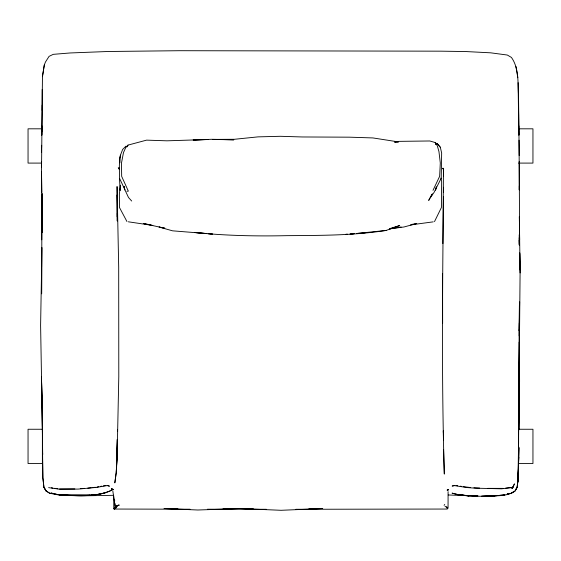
<?xml version="1.0" encoding="UTF-8"?>
<svg xmlns="http://www.w3.org/2000/svg" width="561" height="561" viewBox="0 0 561 561"><rect width="100%" height="100%" fill="white"/><g stroke="black" fill="none" stroke-linecap="round" stroke-linejoin="round"><path stroke-width="0.84" d="M443.59 449.754L444.312 474.073C441.542 381.613 442.454 289.062 443.463 196.574M443.492 192.297L443.499 187.241M41.5 161.344L41.556 167.213L42.447 76.668L44.298 64.999L45.455 62.033L49.073 56.366L53.246 54.347L70.125 52.965L108.126 51.493L179.709 50.707L441.009 51.17L465.868 51.549L490.686 52.825L507.305 55.034L511.436 57.425C519.142 68.344 517.74 82.565 518.504 95.202C519.191 143.392 519.367 191.582 519.619 239.778L519.353 216.574L520.089 272.927L518.196 477.6L518.96 447.208M448.092 491.632L448.057 508.273L445.027 506.281M518.602 115.98L518.504 105.244L518.904 135.194L518.827 125.86M519.191 155.537L519.051 140.208M41.795 247.513L41.633 293.824L41.907 212.836L41.479 163.174M42.341 232.527L42.355 229.968M518.792 403.05L518.63 430.462L519.156 342.07M519.332 323.136L518.252 477.432L517.221 487.383L515.082 491.106C505.398 497.656 492.523 495.146 481.45 496.254L494.15 495.903L504.942 494.851L494.171 495.924M519.486 304.083L519.184 429.312M42.327 131.148L42.355 127.747M41.752 239.806L41.816 194.162M519.206 335.941L519.409 305.345L519.206 330.724L519.241 329.644M41.612 266.812L41.795 247.583M442.888 243.621L443.463 169.422L443.478 176.456M117.214 439.354L117.046 454.2L117.361 439.347M519.304 185.831L519.255 189.934L519.22 161.344M41.914 125.86L41.787 135.229L42.215 105.026M41.57 269.855L40.609 325.436L41.984 405.365M518.252 477.432L518.546 456.345L518.196 477.509L517.137 487.334L518.21 477.713L518.953 447.98M41.598 147.824L41.633 145.285L41.479 152.311M519.661 301.874L519.262 327.743L519.598 381.473M116.436 472.895L117.354 439.887M117.193 452.979L116.267 472.053L114.83 482.895L116.295 472.208L117.193 452.979L118.792 376.592L118.694 267.106L117.06 186.54L117.27 221.027L117.214 194.835L117.312 217.03L117.298 213.257M120.524 157.725L120.601 155.159L119.374 165.123L119.472 178.125L128.49 197.493L131.688 201.027M116.295 472.208L116.898 457.692M116.969 455.981L117.081 453.421M120.32 187.851L120.18 190.403L119.5 178.987M42.699 453.723L42.615 454.915L42.482 427.692L42.566 455.812L42.391 430.238L42.433 438.765M435.764 144.507L435.89 142.999L435.203 142.543L429.796 140.979L399.053 141.358L394.628 142.199L398.373 142.038M120.342 185.172L119.374 194.085L119.472 207.507L126.947 221.539M517.572 482.944L518.189 477.741L517.565 482.937M42.447 76.668L44.298 64.999M436.325 186.75L435.553 190.116L436.058 187.942M442.987 168.496L442.902 168.84L442.959 168.104L443.646 168.868L442.973 168.819M126.905 146.975L128.055 145.089L146.575 140.138L166.947 140.818L208.397 139.486M433.015 190.305L439.642 176.329L440.301 163.006L438.954 151.575L437.314 145.846L435.203 142.543M116.625 507.144L117.2 505.938L116.702 506.744M119.184 504.977L116.926 505.636L116.029 507.41L115.342 507.733L112.754 490.552M432.25 194.071L428.688 200.431L431.928 194.562M434.502 221.616L441.402 207.542L441.654 181.603L440.981 178.054M432.356 194.036L430.743 197.051L434.067 192.395L441.219 178.23L441.654 153.083L440.336 147.291L437.18 143.574L435.883 144.212M516.66 488.042L514.956 490.966L511.359 493.224M515.349 490.188L516.625 488.007M444.067 505.342L444.726 504.479M116.33 507.747L114.072 509.044L114.788 508.287M116.197 506.485L116.926 505.636M512.537 487.558L514.465 483.877L512.473 488.245L513.14 486.857L511.688 488.287L512.537 487.558L501.471 488.813L475.448 488.182L467.054 487.558L454.613 485.637L452.152 486.05L454.193 485.531M128.055 145.089L125.811 147.361L123.469 152.613L121.449 163.188L121.681 176.385L128.336 191.126L126.947 191.301M114.486 507.95L113.799 508.638L113.694 495.847M125.973 146.155L122.656 149.429L119.5 157.648L119.816 162.816M118.623 505.629L119.044 505.258L118.42 505.089M511.352 493.182L513.49 491.822M447.664 490.069L448.597 489.592L447.054 490.118M57.685 494.585L51.037 493.021L57.685 494.585C75.237 495.629 94.024 497.733 110.636 490.686C112.053 489.437 112.242 489.374 110.713 490.665C104.725 493.505 98.098 494.641 91.52 494.963M356.607 233.481L386.094 230.452L399.684 225.557L390.835 228.236M114.64 508.841L114.072 509.044L190.025 509.22M98.911 494.297L106.127 492.572M508.855 493.701L510.517 493.357L507.249 494.059L510.538 493.392M507.2 494.045L510.524 493.371M97.046 487.025L98.617 486.738M100.181 486.443L101.751 486.156M411.921 224.393L416.732 223.53L403.927 226.995L389.972 228.818M389.306 228.93L401.136 226.981M103.364 485.882L105.861 485.503M511.113 487.439L505.622 488.133M87.818 488.14L91.198 487.754M92.888 487.558L95.419 487.264M206.602 233.53L194.793 232.506C225.452 235.697 256.265 236.335 287.05 235.655C320.17 235.417 353.213 235.557 386.094 230.452M89.066 495.37L98.974 494.304C85.468 496.022 71.752 496.043 58.218 494.571L67.194 495.405M410.442 224.926L433.225 221.854M503.07 488.386L487.74 488.365M350.709 233.958L354.082 233.685M349.98 234.028L354.307 233.678M356.901 233.467L365.555 232.773M119.255 168.819L118.581 168.868L119.276 168.104L119.325 168.84L118.259 167.564M80.574 488.652L84.599 488.365M494.15 495.903C480.118 496.401 465.7 496.976 452.047 493.133L458.456 494.774L469.052 495.938M208.482 139.521L193.145 140.012L211.504 139.289L233.804 139.822L216.104 139.493M74.858 488.926L59.557 488.954M308.866 508.827L322.736 508.547L281.117 510.293L239.491 508.547L223.012 508.827M113.652 495.314L81.275 495.854L67.636 495.475L56.289 494.571L49.634 493.217L46.058 490.938L43.933 487.292L42.853 477.72L42.433 448.372M295.857 509.29L447.362 509.044L446.731 506.955L447.369 507.95M212.759 139.409L234.4 139.289L258.067 136.87L280.36 136.295L302.204 136.968L349.475 137.179L372.932 137.936L398.275 141.884M207.402 509.22L266.37 509.29M42.384 128.813L28.05 128.813L28.05 163.09L41.514 163.09M518.616 128.813L532.95 128.813L532.95 163.09L518.616 163.09M518.616 463.526L532.95 463.526L532.95 429.256L518.616 429.256L518.616 443.618M467.783 495.651L477.986 495.84L468.814 495.644M253.362 508.827L239.491 508.547L197.865 510.005L164.008 508.547L177.9 508.834M469.136 495.644L477.649 495.84M448.218 494.984L466.086 495.615M479.627 488.07L473.912 487.79M111.513 488.912L113.553 489.557M63.316 494.956L56.563 494.465L63.512 494.963M64.999 495.075L90.146 495.139L65.118 495.083M470.595 487.544L463.365 486.668M48.618 487.621L59.431 489.213L78.21 489.087L96.506 487.404L107.249 485.574L109.493 486.177L107.586 485.567M56.205 494.564L67.636 495.475M128.336 221.805L152.802 225.431M206.469 233.544L172.585 230.83L159.051 227.044L164.808 228.145M208.187 233.692L212.465 234.049L208.285 233.678M457.699 494.683L468.828 495.805L457.699 494.683L466.654 495.482M54.41 488.315L57.839 488.743M456.002 485.517L457.692 485.777M460.23 486.17L461.794 486.422M164.583 228.194L143.307 223.495L151.035 224.982M51.409 487.811L52.839 488.077M111.821 488.912L113.049 489.311M112.165 489.073L112.691 489.318M46.065 490.931L49.641 493.21M440.336 147.291L437.18 143.574M43.933 487.292L46.079 490.91L43.94 487.278L42.874 477.769L42.454 443.877M446.731 506.955L446.886 507.41M124.149 186.617L124.815 189.962L124.121 186.357M515.924 66.457L517.817 77.72M114.535 499.234L114.696 500.931M114.935 503.483L115.342 507.733M518.098 82.67L518.553 115.713M42.033 406.311L41.479 376.41L41.977 403.05M519.759 252.801L520.089 272.927M519.767 253.537L520.026 269.855M41.556 379.488L42.412 429.34M519.198 240.192L519.262 244.456M41.507 171.778L41.787 192.437M443.471 440.28L443.351 430.806L443.358 432.552M42.32 429.635L42.054 401.9L42.657 454.158M519.206 237.703L519.29 244.968M519.206 234.779L519.311 245.234M42.341 193.489L42.348 231.805M442.587 273.41L442.636 323.402M42.201 110.384L42.18 89.472M42.348 205.172L42.348 230.424M117.565 429.74L117.529 431.43L117.565 429.74M518.701 457.11L518.217 477.677L518.701 457.11M114.22 508.603L114.802 507.95L114.22 508.603M347.336 234.232L345.653 234.372L347.385 234.232M448.197 489.837L447.566 489.886L448.197 489.837M42.384 429.256L28.05 429.256L28.05 463.526L42.384 463.526L42.384 429.256M111.849 489.641L111.401 488.989L111.849 489.641"/></g></svg>
